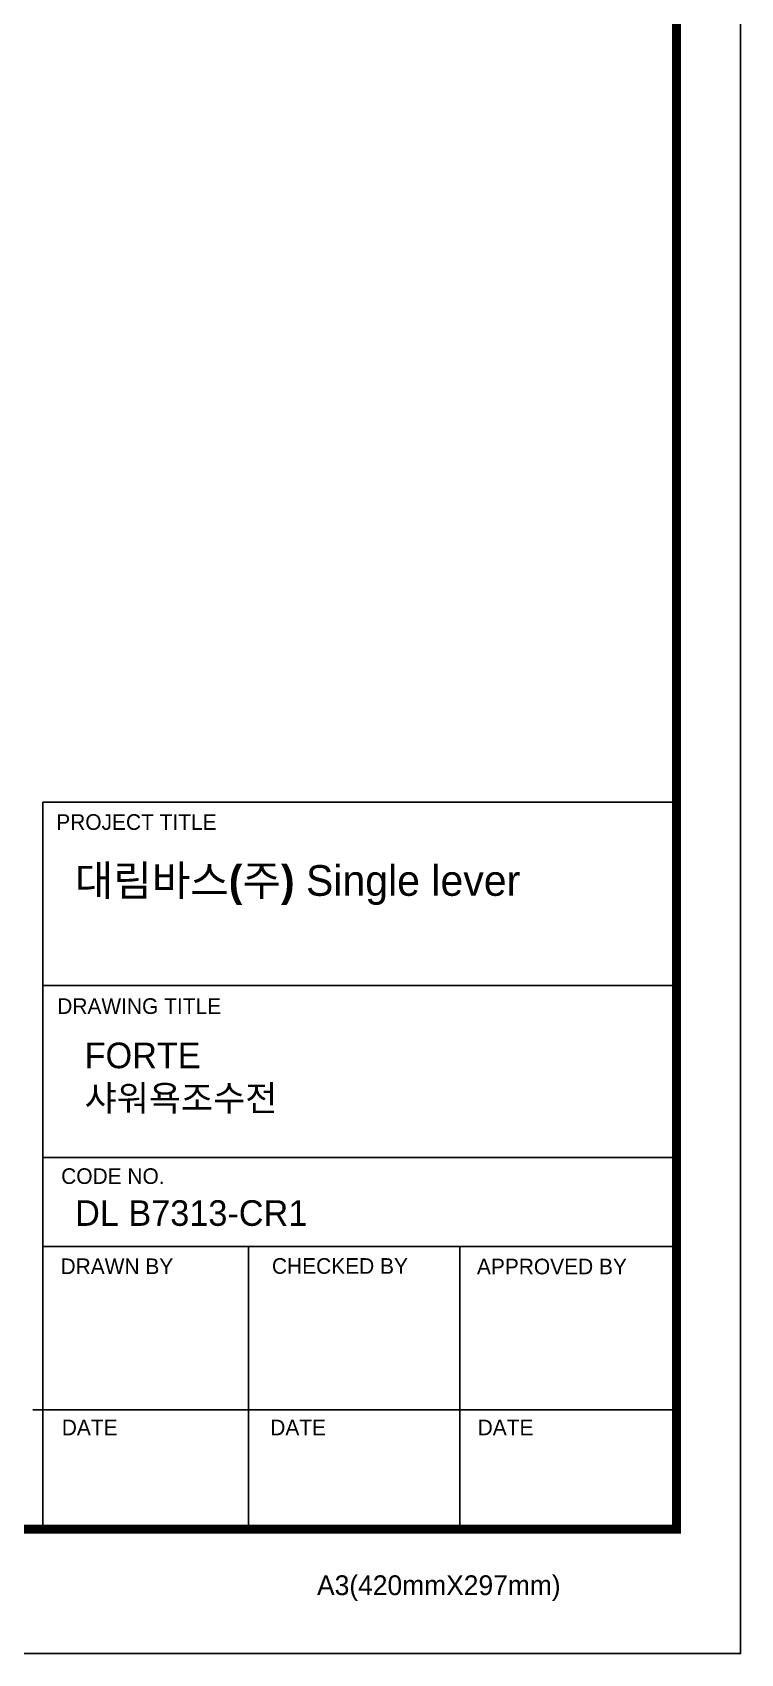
# Model space of a CAD drawing. Extents: x 0 to 1693, y 0 to 1240.
# Drawn here: x 1390 to 1693, y 0 to 692 of the extents above; entities that cross this region are included whole.
import ezdxf

# ---------------------------------------------------------------- set-up
doc = ezdxf.new("R2010")
doc.units = 0
doc.header["$LTSCALE"] = 14
doc.header["$MEASUREMENT"] = 0
doc.layers.get('0').update_dxf_attribs({"linetype": 'CONTINUOUS'})
doc.styles.add('Daelim Dimension', font='')
doc.styles.get('Daelim Dimension').set_extended_font_data('나눔고딕')

msp = doc.modelspace()

# ---------------------------------------------------------------- linework, layer by layer
at = {"color": 5, "ltscale": 40}
for p, q in [((1665.22, 363.55), (1394.71, 363.55)), ((1665.22, 285.36), (1394.71, 285.36)), ((1665.22, 285.36), (1394.71, 285.36)), ((1665.22, 211.8), (1394.71, 211.8)), ((1665.22, 211.8), (1394.71, 211.8)), ((1665.22, 173.87), (1394.71, 173.87)), ((1665.22, 173.87), (1394.71, 173.87)), ((1482.57, 173.87), (1482.57, 53.1)), ((1572.74, 173.87), (1572.74, 53.1)), ((1665.22, 104.11), (1390.43, 104.11)), ((1665.22, 104.11), (1396.81, 104.11)), ((1665.22, 53.1), (1433.39, 53.1))]:
    msp.add_line(p, q, dxfattribs=at)
at = {"color": 5, "ltscale": 0.5}
msp.add_line((1394.71, 363.55), (1394.71, 51.47), dxfattribs=at)
at = {"ltscale": 0.5}
msp.add_lwpolyline([(0, 0), (1692.6, 0), (1692.6, 1240.2), (0, 1240.2)], close=True, dxfattribs=at)
at = {"color": 5, "linetype": 'ByBlock', "lineweight": 200, "const_width": 3.9}
msp.add_lwpolyline([(27.22, 53.1), (1665.22, 53.1), (1665.22, 1211.4), (27.22, 1211.4)], close=True, dxfattribs=at)

# ---------------------------------------------------------------- texts
at = {"color": 5, "ltscale": 40, "style": 'Daelim Dimension'}
for s, height, p in [('PROJECT TITLE', 6.6794, (1400.43, 351.77)), ('DRAWING TITLE', 6.6794, (1400.86, 273.16)), ('CODE NO.', 6.679, (1402.54, 200.56)), ('DRAWN BY', 6.679, (1402.27, 162.06)), ('CHECKED BY', 6.679, (1492.52, 162.18)), ('APPROVED BY', 6.6794, (1580.04, 161.96)), ('DATE', 6.679, (1402.8, 93.22)), ('DATE', 6.679, (1491.81, 93.22)), ('DATE', 6.679, (1580.35, 93.22)), ('A3(420mmX297mm)', 8.4302, (1511.78, 24.98))]:
    msp.add_text(s, height=height, dxfattribs=at).set_placement(p)
at = {"attachment_point": 1, "style": 'Daelim Dimension'}
for s, insert, char_height, width in [('{\\fPretendard Variable SemiBold|b0|i0|c129|p2;\\C7;대림바스(주)} Single lever', (1408.38, 336.69), 13.0936, 210.4438), (' FORTE\\P 샤워욕조수전 ', (1408.49, 260.91), 10.931, 183.9529), ('DL B7313-CR1', (1408.49, 193.59), 10.9307, 183.9529)]:
    msp.add_mtext(s, dxfattribs=dict(at, insert=insert, char_height=char_height, width=width))

doc.saveas('drawing.dxf')
